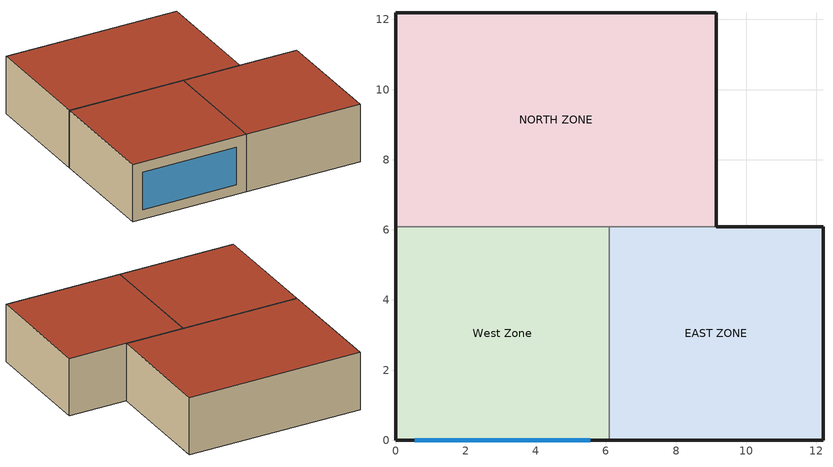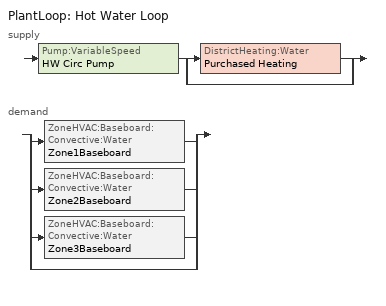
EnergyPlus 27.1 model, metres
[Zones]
West Zone
 floor ground (FLOOR SLAB 8 IN WITH CARPET): 0,0 0,6.1 6.1,6.1 6.1,0 z0
 wall outside (EXTWALL80): 0,6.1 0,0 6.1,0 z0:3.05
 wall to NORTH ZONE (PARTITION06): 6.1,6.1 0,6.1 z0:3.05
 wall to EAST ZONE (PARTITION06): 6.1,0 6.1,6.1 z0:3.05
 window (WIN-CON-LIGHT): 0.55,0 5.55,0 z0.5:2.5
 roof outside (ROOF34): 0,6.1 0,0 6.1,0 6.1,6.1 z3.05
EAST ZONE
 floor ground (FLOOR SLAB 8 IN WITH CARPET): 6.1,0 6.1,6.1 12.19,6.1 12.19,0 z0
 wall outside (EXTWALL80): 6.1,0 12.19,0 12.19,6.1 9.14,6.1 z0:3.05
 wall to NORTH ZONE (PARTITION06): 9.14,6.1 6.1,6.1 z0:3.05
 roof outside (ROOF34): 6.1,6.1 6.1,0 12.19,0 12.19,6.1 z3.05
NORTH ZONE
 floor ground (FLOOR SLAB 8 IN WITH CARPET): 0,6.1 0,12.19 9.14,12.19 9.14,6.1 z0
 wall outside (EXTWALL80): 9.14,6.1 9.14,12.19 0,12.19 0,6.1 z0:3.05
 roof outside (ROOF34): 0,12.19 0,6.1 9.14,6.1 9.14,12.19 z3.05
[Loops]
PlantLoop 'Hot Water Loop'
 supply: Pump:VariableSpeed 'HW Circ Pump' > split
  | DistrictHeating:Water 'Purchased Heating'
  | bypass
 demand: split
  | ZoneHVAC:Baseboard:Convective:Water 'Zone1Baseboard'
  | ZoneHVAC:Baseboard:Convective:Water 'Zone2Baseboard'
  | ZoneHVAC:Baseboard:Convective:Water 'Zone3Baseboard'
  | bypass
[Building]
NONE: North Axis {deg}=0; Terrain=Suburbs; Loads Convergence Tolerance Value {W}=0.04; Temperature Convergence Tolerance Value {deltaC}=0.4; Solar Distribution=FullInteriorAndExterior; Maximum Number of Warmup Days=25; Minimum Number of Warmup Days=6
[Site:Location]
Miami Intl Ap_FL_USA Design_Conditions: Latitude {deg}=25.82; Longitude {deg}=-80.3; Time Zone {hr}=-5; Elevation {m}=11
[SizingPeriod:DesignDay] Day of Month=21; Humidity Condition Type=Wetbulb; Barometric Pressure {Pa}=101193; Rain Indicator=No; Snow Indicator=No; Daylight Saving Time Indicator=No; Solar Model Indicator=ASHRAEClearSky
Name | Month | Day Type | Maximum Dry-Bulb Temperature {C} | Daily Dry-Bulb Temperature Range {deltaC} | Wetbulb or DewPoint at Maximum Dry-Bulb {C} | Wind Speed {m/s} | Wind Direction {deg} | Sky Clearness
Miami Intl Ap Ann Htg 99% Condns DB | 1 | WinterDesignDay | 10.9 | 0 | 10.9 | 3.8 | 340 | 0
Miami Intl Ap Ann Clg 1% Condns DB=>MWB | 7 | SummerDesignDay | 32.6 | 6.7 | 25.3 | 4.5 | 140 | 1
[Site:GroundTemperature:BuildingSurface]
21, 21.5, 22, 22.2, 22.2, 22.2, 22.2, 22.2, 22.2, 22, 21.5, 21
[Material] Thermal Absorptance=0.9
Name | Roughness | Thickness {m} | Conductivity {W/m-K} | Density {kg/m3} | Specific Heat {J/kg-K} | Solar Absorptance | Visible Absorptance
A1 - 1 IN STUCCO | Smooth | 0.0253898 | 0.691831 | 1858.142 | 836.8 | 0.92 | 0.92
C4 - 4 IN COMMON BRICK | Rough | 0.101498 | 0.726422 | 1922.216 | 836.8 | 0.76 | 0.76
E1 - 3 / 4 IN PLASTER OR GYP BOARD | Smooth | 0.01905 | 0.726422 | 1601.846 | 836.8 | 0.92 | 0.92
C6 - 8 IN CLAY TILE | Smooth | 0.203302 | 0.570761 | 1121.292 | 836.8 | 0.82 | 0.82
C10 - 8 IN HW CONCRETE | MediumRough | 0.203302 | 1.729577 | 2242.585 | 836.8 | 0.65 | 0.65
E2 - 1 / 2 IN SLAG OR STONE | Rough | 0.0127102 | 1.435549 | 881.0155 | 1673.6 | 0.55 | 0.55
E3 - 3 / 8 IN FELT AND MEMBRANE | Rough | 0.00954024 | 0.190253 | 1121.292 | 1673.6 | 0.75 | 0.75
B5 - 1 IN DENSE INSULATION | VeryRough | 0.0253898 | 0.0432394 | 91.30524 | 836.8 | 0.5 | 0.5
C12 - 2 IN HW CONCRETE | MediumRough | 0.0509016 | 1.729577 | 2242.585 | 836.8 | 0.65 | 0.65
MediumFurniture | MediumSmooth | 0.57 | 0.115 | 513 | 1381 | 0.78 | 0.78
[Material:NoMass]
CP02: Roughness=Rough; Thermal Resistance {m2-K/W}=0.217; Thermal Absorptance=0.9; Solar Absorptance=0.75; Visible Absorptance=0.75
[WindowMaterial:Glazing]
WIN-LAY-GLASS-LIGHT: Optical Data Type=SpectralAverage; Thickness {m}=0.003; Solar Transmittance at Normal Incidence=0.9; Front Side Solar Reflectance at Normal Incidence=0.031; Back Side Solar Reflectance at Normal Incidence=0.031; Visible Transmittance at Normal Incidence=0.9; Front Side Visible Reflectance at Normal Incidence=0.05; Back Side Visible Reflectance at Normal Incidence=0.05; Infrared Transmittance at Normal Incidence=0; Front Side Infrared Hemispherical Emissivity=0.84; Back Side Infrared Hemispherical Emissivity=0.84; Conductivity {W/m-K}=0.9
[Construction]
EXTWALL80: A1 - 1 IN STUCCO, C4 - 4 IN COMMON BRICK, E1 - 3 / 4 IN PLASTER OR GYP BOARD
PARTITION06: E1 - 3 / 4 IN PLASTER OR GYP BOARD, C6 - 8 IN CLAY TILE, E1 - 3 / 4 IN PLASTER OR GYP BOARD
FLOOR SLAB 8 IN WITH CARPET: C10 - 8 IN HW CONCRETE, CP02
ROOF34: E2 - 1 / 2 IN SLAG OR STONE, E3 - 3 / 8 IN FELT AND MEMBRANE, B5 - 1 IN DENSE INSULATION, C12 - 2 IN HW CONCRETE
Medium Furniture: MediumFurniture
WIN-CON-LIGHT: WIN-LAY-GLASS-LIGHT
[Zone] Type=1; Multiplier=1; Ceiling Height {m}=autocalculate; Volume {m3}=autocalculate
West Zone; EAST ZONE; NORTH ZONE
[InternalMass] Construction=Medium Furniture
Name | Zone or ZoneList | Surface Area {m2}
InternalMassWest | West Zone | 18
InternalMassEast | EAST ZONE | 18
InternalMassNorth | NORTH ZONE | 27
[Shading:Overhang]
WindowOverhang: Window or Door=Zn001:Wall001:Win001; Height above Window or Door {m}=0.3; Tilt Angle from Window/Door {deg}=90; Left extension from Window/Door Width {m}=0.5; Right extension from Window/Door Width {m}=0.5; Depth {m}=0.6
[People] Number of People Schedule=BLDG Sch   1; Number of People Calculation Method=people; Number of People=10; Fraction Radiant=0.3; Activity Level Schedule=Activity Sch; Carbon Dioxide Generation Rate {m3/s-W}=3.82E-8; Mean Radiant Temperature Calculation Type=EnclosureAveraged; Work Efficiency Schedule=Work Eff Sch; Clothing Insulation Schedule=Clothing Sch; Air Velocity Schedule=Air Velo Sch; Thermal Comfort Model 1 Type=FANGER
Name | Zone or ZoneList or Space or SpaceList
West Zone | West Zone
EAST ZONE | EAST ZONE
NORTH ZONE | NORTH ZONE
[Lights] Schedule=BLDG Sch   3; Design Level Calculation Method=LightingLevel; Return Air Fraction=0; Fraction Radiant=0.2; Fraction Visible=0.2; Fraction Replaceable=0
Name | Zone or ZoneList or Space or SpaceList | Lighting Level {W}
EAST ZONE Lights 1 | EAST ZONE | 1464.375
NORTH ZONE Lights 1 | NORTH ZONE | 878.6252
[ElectricEquipment] Schedule=BLDG Sch   2; Design Level Calculation Method=EquipmentLevel; Fraction Latent=0; Fraction Radiant=0.3; Fraction Lost=0
Name | Zone or ZoneList or Space or SpaceList | Design Level {W}
West Zone ElecEq 1 | West Zone | 2928.751
EAST ZONE ElecEq 1 | EAST ZONE | 1464.375
NORTH ZONE ElecEq 1 | NORTH ZONE | 2928.751
[ZoneInfiltration:DesignFlowRate] Schedule=ON; Design Flow Rate Calculation Method=AirChanges/Hour; Air Changes per Hour {1/hr}=0.2; Constant Term Coefficient=1; Temperature Term Coefficient=0; Velocity Term Coefficient=0; Velocity Squared Term Coefficient=0
Name | Zone or ZoneList or Space or SpaceList
West Zone Infiltration | WEST ZONE
East Zone Infiltration | EAST ZONE
North Zone Infiltration | NORTH ZONE
[PlantLoop]
Hot Water Loop: Fluid Type=Water; Plant Equipment Operation Scheme=Hot Loop Operation; Maximum Loop Temperature {C}=100; Minimum Loop Temperature {C}=10; Maximum Loop Flow Rate {m3/s}=0.005; Minimum Loop Flow Rate {m3/s}=0; Plant Loop Volume {m3}=autocalculate; Load Distribution Scheme=Optimal
[PlantEquipmentOperationSchemes]
Hot Loop Operation: Control Scheme 1=Purchased Heating Only; Control Scheme 1 Schedule=ON
[PlantEquipmentOperation:HeatingLoad]
Purchased Heating Only: Load Range 1 Lower Limit {W}=0; Load Range 1 Upper Limit {W}=1000000; Range 1 Equipment List=heating plant
[PlantEquipmentList]
heating plant: Purchased Heating
[SetpointManager:Scheduled]
Hot Water Loop Setpoint Manager: Control Variable=Temperature; Schedule=HW Loop Temp Schedule; Setpoint Node or NodeList=Hot Water Loop Setpoint Node List
[Zone equipment]
West Zone: Zone1WindAC, Zone1Baseboard
EAST ZONE: Zone2WindAC, Zone2Baseboard
NORTH ZONE: Zone3WindAC, Zone3Baseboard, North Zone Dehumidifier
[ZoneHVAC:WindowAirConditioner] Availability Schedule=CoolingCoilAvailSched; Maximum Supply Air Flow Rate {m3/s}=0.6; Maximum Outdoor Air Flow Rate {m3/s}=0.05; Supply Air Fan Operating Mode Schedule=FAN SCHEDULE; Cooling Convergence Tolerance=0.001
Name | Supply Air Fan | DX Cooling Coil | Fan Placement
Zone1WindAC | Zone1WindACFan | Zone1WindACDXCoil | BlowThrough
Zone2WindAC | Zone2WindACFan | Zone2WindACDXCoil | BlowThrough
Zone3WindAC | Zone3WindACFan | Zone3WindACDXCoil | DrawThrough
[ZoneHVAC:Baseboard:Convective:Water] Availability Schedule=FanAndCoilAvailSched; Heating Design Capacity Method=HeatingDesignCapacity; Heating Design Capacity {W}=Autosize; U-Factor Times Area Value {W/K}=500; Convergence Tolerance=0.001
Name | Maximum Water Flow Rate {m3/s}
Zone1Baseboard; Zone3Baseboard | 0.0013
Zone2Baseboard | 0.0012
[Sizing:Zone] Zone Cooling Design Supply Air Temperature Input Method=SupplyAirTemperature; Zone Cooling Design Supply Air Temperature {C}=14; Zone Heating Design Supply Air Temperature Input Method=SupplyAirTemperature; Zone Heating Design Supply Air Temperature {C}=50; Zone Cooling Design Supply Air Humidity Ratio {kgWater/kgDryAir}=0.009; Zone Heating Design Supply Air Humidity Ratio {kgWater/kgDryAir}=0.004; Zone Heating Sizing Factor=0; Zone Cooling Sizing Factor=0; Cooling Design Air Flow Method=DesignDayWithLimit; Heating Design Air Flow Method=DesignDay; Account for Dedicated Outdoor Air System=No; Dedicated Outdoor Air System Control Strategy=NeutralSupplyAir; Dedicated Outdoor Air Low Setpoint Temperature for Design {C}=autosize; Dedicated Outdoor Air High Setpoint Temperature for Design {C}=autosize
Name | Design Specification Outdoor Air Object
WEST ZONE | SZ DSOA Zone 1
EAST ZONE | SZ DSOA Zone 2
NORTH ZONE | SZ DSOA Zone 3
[DesignSpecification:OutdoorAir] Outdoor Air Method=sum; Outdoor Air Flow per Person {m3/s-person}=0.00236; Outdoor Air Flow per Zone Floor Area {m3/s-m2}=0.000305; Outdoor Air Flow per Zone {m3/s}=0
SZ DSOA Zone 1; SZ DSOA Zone 2; SZ DSOA Zone 3
[ZoneControl:Thermostat] Control Type Schedule=Zone Control Type Sched; Control 1=Dual Setpoint Schedule
Name | Zone or ZoneList
Zone 1 Thermostat | West Zone
Zone 2 Thermostat | EAST ZONE
Zone 3 Thermostat | NORTH ZONE
[ThermostatSetpoint:DualSetpoint]
Dual Setpoint Schedule: Heating Setpoint Temperature Schedule=Heating Setpoints; Cooling Setpoint Temperature Schedule=Cooling Setpoints
[DistrictHeating:Water]
Purchased Heating: Nominal Capacity {W}=1000000
[Pump:VariableSpeed]
HW Circ Pump: Design Maximum Flow Rate {m3/s}=0.005; Design Pump Head {Pa}=300000; Design Power Consumption {W}=2250; Motor Efficiency=0.87; Fraction of Motor Inefficiencies to Fluid Stream=0; Coefficient 1 of the Part Load Performance Curve=0; Coefficient 2 of the Part Load Performance Curve=1; Coefficient 3 of the Part Load Performance Curve=0; Coefficient 4 of the Part Load Performance Curve=0; Design Minimum Flow Rate {m3/s}=0; Pump Control Type=INTERMITTENT
[Coil:Cooling:DX:SingleSpeed] Availability Schedule=CoolingCoilAvailSched; Gross Rated Total Cooling Capacity {W}=10548; Gross Rated Sensible Heat Ratio=0.75; Gross Rated Cooling COP {W/W}=3; Rated Air Flow Rate {m3/s}=0.6; 2023 Rated Evaporator Fan Power Per Volume Flow Rate {W/(m3/s)}=934.4; Total Cooling Capacity Function of Temperature Curve=WindACCoolCapFT; Total Cooling Capacity Function of Flow Fraction Curve=WindACCoolCapFFF; Energy Input Ratio Function of Temperature Curve=WindACEIRFT; Energy Input Ratio Function of Flow Fraction Curve=WindACEIRFFF; Part Load Fraction Correlation Curve=WindACPLFFPLR
Zone1WindACDXCoil; Zone2WindACDXCoil; Zone3WindACDXCoil
[Fan:OnOff] Availability Schedule=FanAndCoilAvailSched; Fan Total Efficiency=0.5; Pressure Rise {Pa}=75; Maximum Flow Rate {m3/s}=0.6; Motor Efficiency=0.9; Motor In Airstream Fraction=1
Zone1WindACFan; Zone2WindACFan; Zone3WindACFan
[ZoneHVAC:Dehumidifier:DX]
North Zone Dehumidifier: Availability Schedule=ON; Rated Water Removal {L/day}=50.16; Rated Energy Factor {L/kWh}=3.412; Rated Air Flow Rate {m3/s}=0.12036; Water Removal Curve=ZoneDehumidWaterRemoval; Energy Factor Curve=ZoneDehumidEnergyFactor; Part Load Fraction Correlation Curve=ZoneDehumidPLFFPLR; Minimum Dry-Bulb Temperature for Dehumidifier Operation {C}=10; Maximum Dry-Bulb Temperature for Dehumidifier Operation {C}=32; Off-Cycle Parasitic Electric Load {W}=0
[Schedule:Compact]
ACTIVITY SCH: Through: 12/31, For: AllDays, Until: 24:00, 131.8
WORK EFF SCH: Through: 12/31, For: AllDays, Until: 24:00, 0
CLOTHING SCH; ON: Through: 12/31, For: AllDays, Until: 24:00, 1
AIR VELO SCH: Through: 12/31, For: AllDays, Until: 24:00, 0.14
BLDG SCH   1: Through: 12/31, For: Weekdays, Until: 6:00, 0, Until: 7:00, 0.1, Until: 8:00, 0.5, Until: 12:00, 1, Until: 13:00, 0.5, Until: 16:00, 1, Until: 17:00, 0.5, Until: 18:00, 0.1, Until: 24:00, 0, For: Weekends Holiday, Until: 24:00, 0, For: SummerDesignDay, Until: 6:00, 0, Until: 7:00, 0.1, Until: 8:00, 0.5, Until: 12:00, 1, Until: 13:00, 0.5, Until: 16:00, 1, Until: 17:00, 0.5, Until: 18:00, 0.1, Until: 24:00, 0, For: WinterDesignDay CustomDay1 CustomDay2, Until: 24:00, 0
BLDG SCH   2: Through: 12/31, For: Weekdays, Until: 8:00, 0, Until: 18:00, 1, Until: 24:00, 0, For: Weekends Holiday, Until: 24:00, 0, For: SummerDesignDay, Until: 8:00, 0, Until: 18:00, 1, Until: 24:00, 0, For: WinterDesignDay CustomDay1 CustomDay2, Until: 24:00, 0
BLDG SCH   3: Through: 12/31, For: Weekdays, Until: 6:00, 0.05, Until: 7:00, 0.2, Until: 17:00, 1, Until: 18:00, 0.5, Until: 24:00, 0.05, For: Weekends Holiday, Until: 24:00, 0.05, For: SummerDesignDay, Until: 6:00, 0.05, Until: 7:00, 0.2, Until: 17:00, 1, Until: 18:00, 0.5, Until: 24:00, 0.05, For: WinterDesignDay CustomDay1 CustomDay2, Until: 24:00, 0.05
HW LOOP TEMP SCHEDULE: Through: 12/31, For: AllDays, Until: 24:00, 60
FANANDCOILAVAILSCHED: Through: 3/31, For: AllDays, Until: 24:00, 1, Through: 9/30, For: Weekdays, Until: 7:00, 0, Until: 18:00, 1, Until: 24:00, 0, For: Weekends Holiday, Until: 24:00, 0, For: SummerDesignDay WinterDesignDay, Until: 7:00, 0, Until: 18:00, 1, Until: 24:00, 0, For: CustomDay1 CustomDay2, Until: 24:00, 0, Through: 12/31, For: AllDays, Until: 24:00, 1
COOLINGCOILAVAILSCHED; FAN SCHEDULE: Through: 12/31, For: Weekdays, Until: 7:00, 0, Until: 18:00, 1, Until: 24:00, 0, For: Weekends Holiday, Until: 24:00, 0, For: SummerDesignDay WinterDesignDay, Until: 7:00, 0, Until: 18:00, 1, Until: 24:00, 0, For: CustomDay1 CustomDay2, Until: 24:00, 0
HEATING SETPOINTS: Through: 12/31, For: AllDays, Until: 7:00, 15, Until: 18:00, 20, Until: 24:00, 15
COOLING SETPOINTS: Through: 12/31, For: AllDays, Until: 7:00, 30, Until: 18:00, 24, Until: 24:00, 30
ZONE CONTROL TYPE SCHED: Through: 12/31, For: AllDays, Until: 24:00, 4
[Curve:Biquadratic]
Name | Coefficient1 Constant | Coefficient2 x | Coefficient3 x**2 | Coefficient4 y | Coefficient5 y**2 | Coefficient6 x*y | Minimum Value of x | Maximum Value of x | Minimum Value of y | Maximum Value of y | Input Unit Type for X | Input Unit Type for Y | Output Unit Type
WindACCoolCapFT | 0.942588 | 0.00954335 | 0.00068377 | -0.0110427 | 5.249e-06 | -9.72e-06 | 12.77778 | 23.88889 | 18 | 46.11111 | Temperature | Temperature | Dimensionless
WindACEIRFT | 0.342414 | 0.034885 | -0.0006237 | 0.00497722 | 0.000437951 | -0.000728028 | 12.77778 | 23.88889 | 18 | 46.11111 | Temperature | Temperature | Dimensionless
ZoneDehumidWaterRemoval | -2.72488 | 0.100712 | -0.000990538 | 0.050053 | -0.000203629 | -0.000341751 | 21 | 32.22 | 40 | 80
ZoneDehumidEnergyFactor | -2.38832 | 0.0930477 | -0.0013697 | 0.0665337 | -0.000343198 | -0.00056249 | 21 | 32.22 | 40 | 80
[Curve:Quadratic]
Name | Coefficient1 Constant | Coefficient2 x | Coefficient3 x**2 | Minimum Value of x | Maximum Value of x
WindACCoolCapFFF | 0.8 | 0.2 | 0 | 0.5 | 1.5
WindACEIRFFF | 1.1552 | -0.1808 | 0.0256 | 0.5 | 1.5
WindACPLFFPLR | 0.85 | 0.15 | 0 | 0 | 1
ZoneDehumidPLFFPLR | 0.95 | 0.05 | 0 | 0 | 1
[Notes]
WindACRHControl.idf
Basic file description:  1 story building divided into 3 conditioned zones. Roof with no plenum.
Window air conditioners serve each zone. Zone dehumidifier in one zone.
Highlights:              Illustrates use of Window air conditioners, with high humidity control
using ZoneHVAC:Dehumidifier:DX in one (NORTH) of the three zones.
Simulation Location/Run: USA_FL_Miami.Intl.AP.722020_TMY3, 2 design days, 2 run periods,
Run Control executes the run periods using the weather file
Location:                Miami, FL
Design Days:             Miami Intl Ap_FL_USA Annual Heating 99%, MaxDB=10.9°C
Miami Intl Ap_FL_USA Annual Cooling (DB=>MWB) 1%, MaxDB=32.6°C MWB=25.3°C
Run Period (Weather File): Winter 1/14, Summer 7/7, USA_FL_Miami.Intl.AP.722020_TMY3.epw
Run Control:             Zone and System sizing with weather file run control (no design days run)
Building: Single floor rectangular L-shaped building 40 ft south wall, 40 ft west wall, zone height 10 feet.
There is a single window in West Zone's south wall. The walls are 1 in stucco over 4 in common brick
and gypboard. The roof is a built up roof with 1/2 in stone over 3/8 in felt over 1 in dense insulation
supported by 2 in heavy weight concrete. The window is single pane 3mm clear, with overhang to shade window.
The window to wall ratio is approximately 0.07.
The building is oriented due north.
Floor Area:        130.1 m2 (1403 ft2)
Number of Stories: 1
Zone Description Details:
|       West         |         East           |    window = *
Internal gains description:     ZONE West      - lighting is 0 watts, equip is 2928.751 watts, 3 occupants
Internal gains description:     ZONE North     - lighting is 878.6252 watts, equip is 2928.751 watts, 4 occupants
Internal gains description:     ZONE East      - lighting is 1464.375 watts, equip is 1464.375 watts, 3 occupants
Interzone Surfaces:             3 interzone surfaces (see diagram)
Internal Mass:                  Yes
Windows:                        1 (with Shading:Overhang)
Detached Shading:               None
Daylight:                       None
Natural Ventilation:            Yes (ZoneInfiltration:DesignFlowRate, 0.2 ACH)
Compact Schedules:              Yes
Solar Distribution:             FullInteriorAndExterior
HVAC:                           Window ACs and hot-water baseboards serving each zone. NO AIR SYSTEM! Purchased hot water.
Zone 1 uses a cycling fan cycling compressor in a blow-through configuration.
Zone 2 uses a constant fan cycling compressor in a blow-through configuration.
Zone 3 uses a constant fan cycling compressor in a draw-through configuration.
Only the North zone (Zone 3) is served by a ZoneHVAC:Dehumidifier:DX.
Zonal Equipment:                ZoneHVAC:WindowAirConditioner ZoneHVAC:Baseboard:Convective:Water ZoneHVAC:Dehumidifier:DX
Central Air Handling Equipment: No
System Equipment Autosize:      No
Purchased Cooling:              No
Purchased Heating:              No
Purchased Chilled Water:        No
Purchased Hot Water:            Yes
Coils:                          Coil:Cooling:DX:SingleSpeed
Pumps:                          Pump:VariableSpeed
Boilers:                        None
Chillers:                       None
Towers:                         None
Standard Reports:               None
Timestep or Hourly Variables:   Hourly
Time bins Report:               None
HTML Report:                    None
Environmental Emissions:        None
Utility Tariffs:                None
